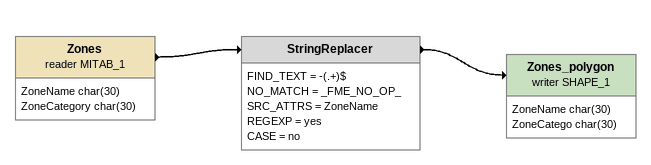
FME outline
Zones (reader MITAB_1)
    attributes: ZoneName char(30), ZoneCategory char(30)
    -> StringReplacer
StringReplacer
    FIND_TEXT = -(.+)$
    NO_MATCH = _FME_NO_OP_
    SRC_ATTRS = ZoneName
    REGEXP = yes
    CASE = no
    -> Zones_polygon (writer SHAPE_1)
Zones_polygon (writer SHAPE_1)
    attributes: ZoneName char(30), ZoneCatego char(30)
